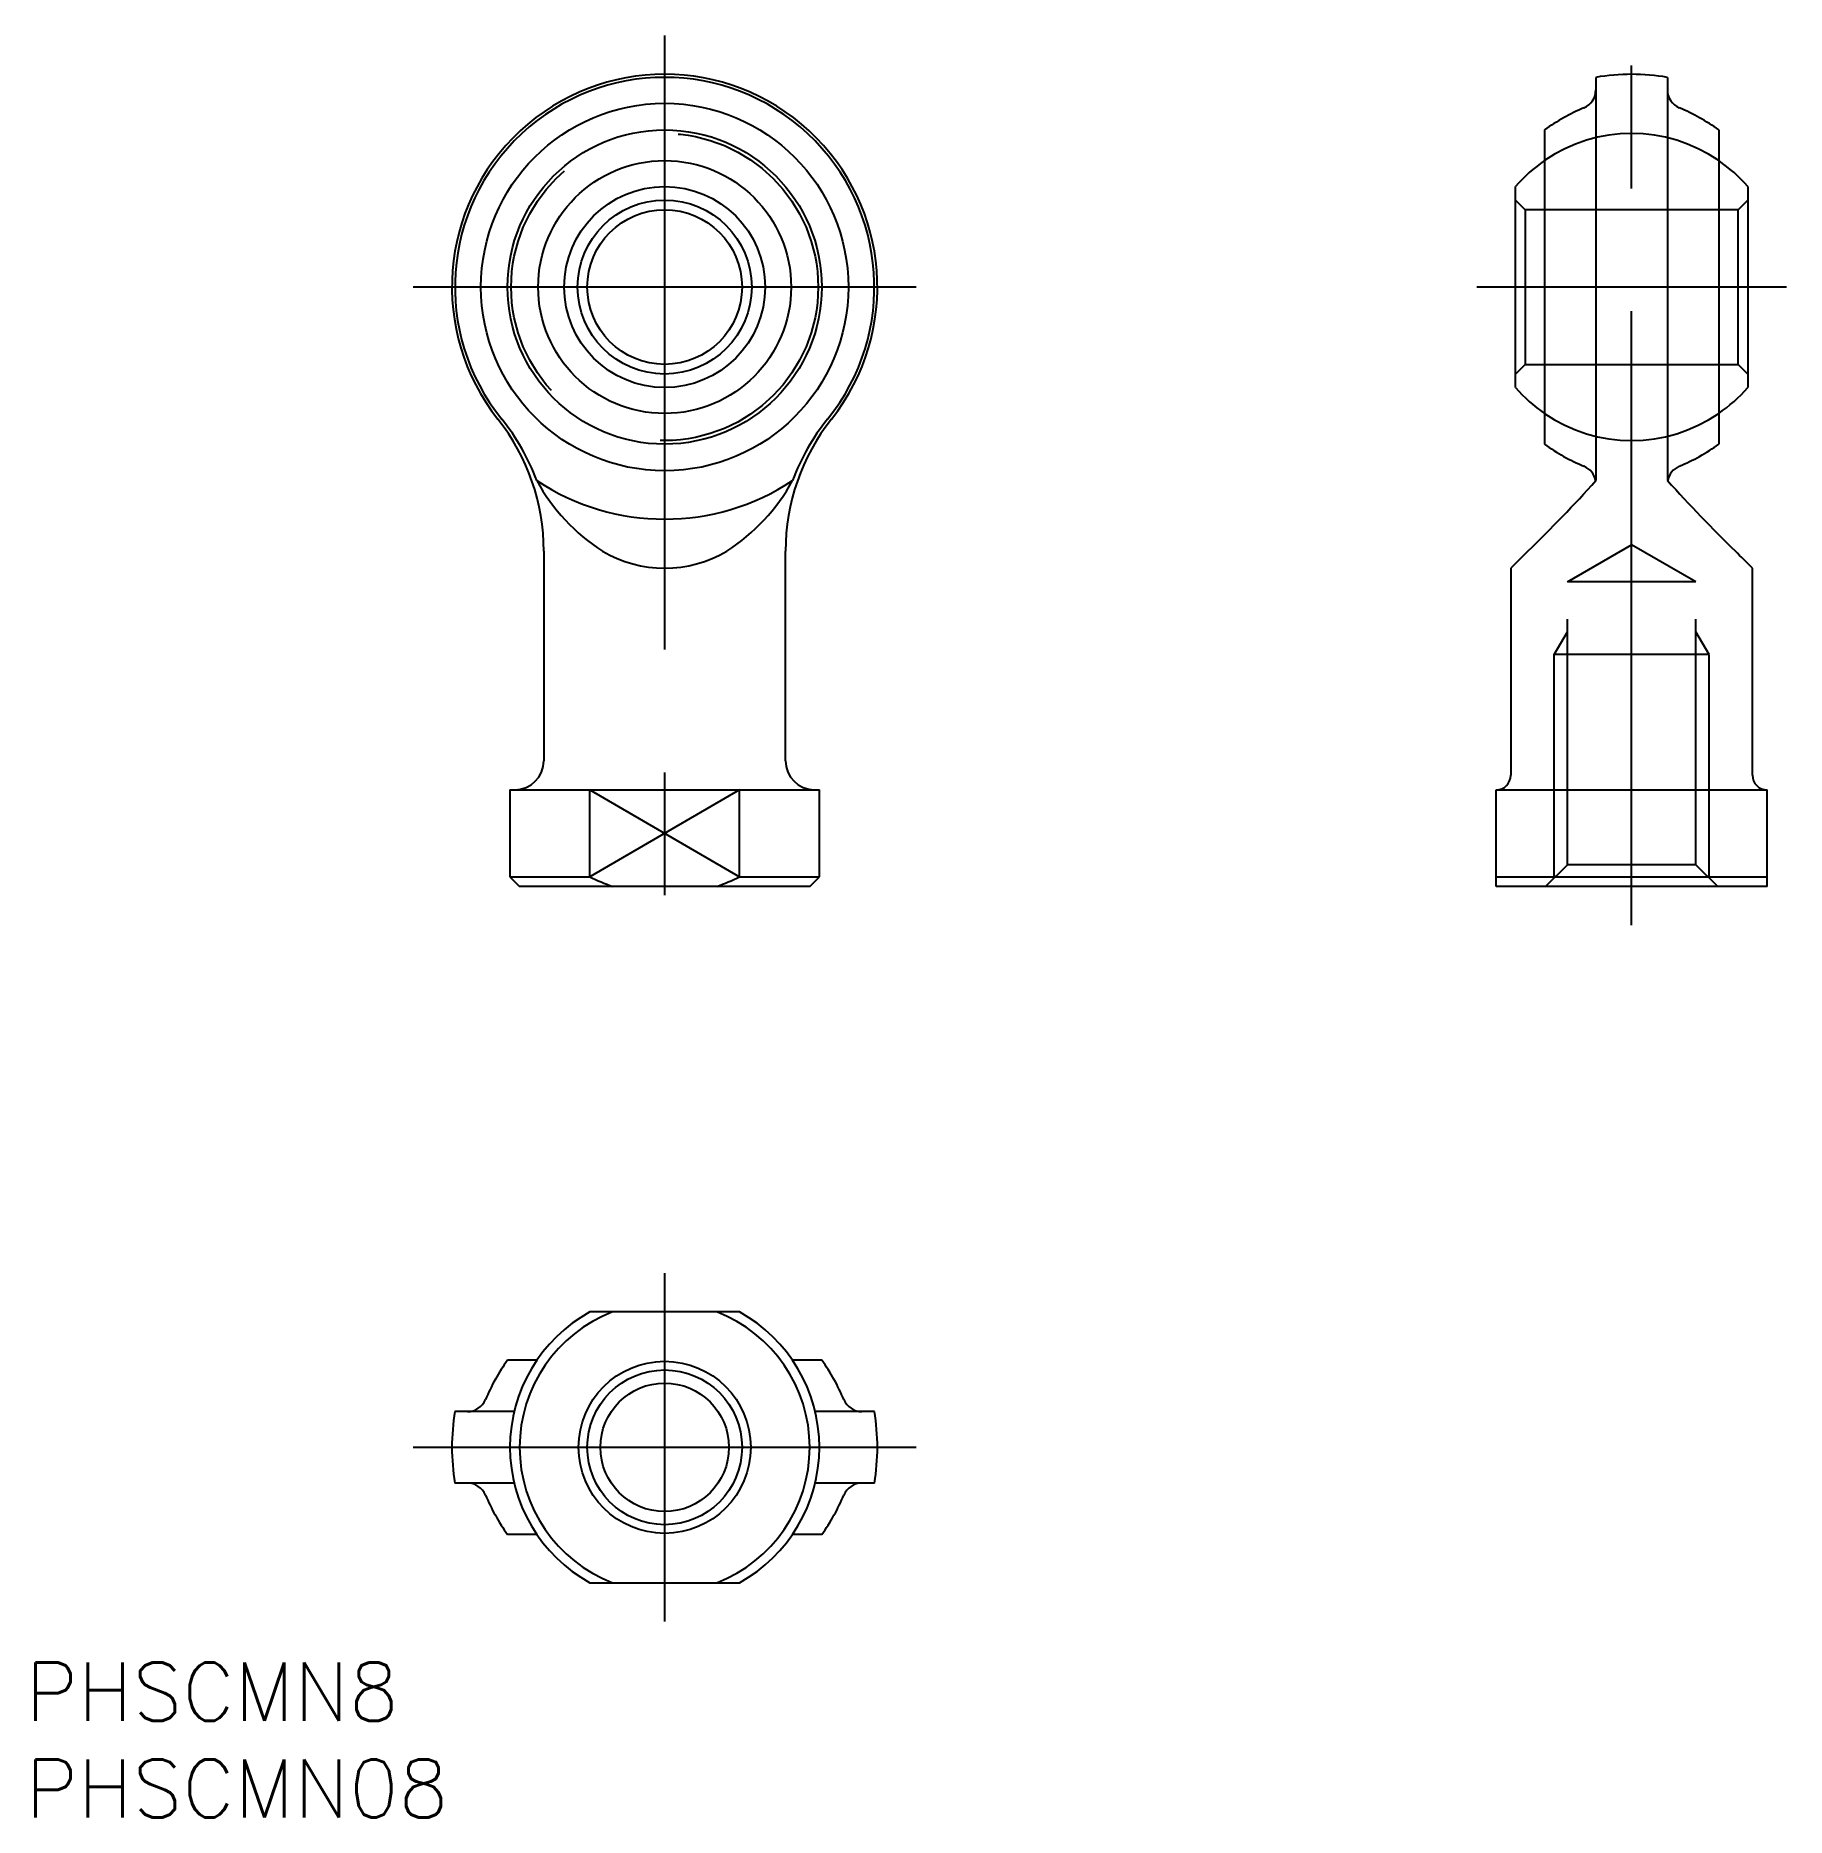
# Model space of a CAD drawing. Extents: x -32.5 to 58, y -19.1 to 73.
import ezdxf

# ---------------------------------------------------------------- set-up
doc = ezdxf.new("R2010")
doc.units = 0
doc.linetypes.add('CENTER', pattern=[50.8, 31.75, -6.35, 6.35, -6.35])
doc.linetypes.add('DASHED', pattern=[19.05, 12.7, -6.35])
doc.layers.get('0').update_dxf_attribs({"linetype": 'CONTINUOUS'})
doc.layers.add('CENTER', color=1, linetype='CENTER')
doc.styles.get("Standard").update_dxf_attribs({"font": 'txt.shx', "height": 3, "bigfont": 'bigfont.shx'})

msp = doc.modelspace()

# ---------------------------------------------------------------- linework, layer by layer
at = {"color": 7, "linetype": 'CONTINUOUS'}
for p, q in [((48.15, 70.843), (48.15, 49.989)), ((51.85, 70.843), (51.85, 49.989)), ((45.5, 68.125), (45.5, 51.875)), ((54.5, 68.125), (54.5, 51.875)), ((44, 54.803), (44, 65.197)), ((56, 65.197), (56, 54.803)), ((-6.25, 46.346), (-6.25, 35.5)), ((6.25, 35.5), (6.25, 46.346)), ((43.75, 45.463), (43.75, 34.75)), ((56.25, 34.75), (56.25, 45.463)), ((-8, 34), (-8, 29.5)), ((-8, 34), (8, 34)), ((-3.873, 29.5), (-3.873, 34)), ((3.873, 29.5), (3.873, 34)), ((8, 29.5), (8, 34)), ((43, 29), (43, 34)), ((43, 34), (57, 34)), ((57, 29), (57, 34)), ((-8, 29.5), (-3.873, 29.5)), ((-8, 29.5), (-7.5, 29)), ((3.873, 29.5), (8, 29.5)), ((7.5, 29), (8, 29.5)), ((43, 29.5), (57, 29.5)), ((7.5, 29), (-7.5, 29)), ((57, 29), (43, 29)), ((3.873, 7), (-3.873, 7)), ((-6.614, 4.5), (-8.125, 4.5)), ((8.125, 4.5), (6.614, 4.5)), ((-7.783, 1.85), (-10.843, 1.85)), ((10.843, 1.85), (7.783, 1.85)), ((-7.783, -1.85), (-10.843, -1.85)), ((10.843, -1.85), (7.783, -1.85)), ((-6.614, -4.5), (-8.125, -4.5)), ((8.125, -4.5), (6.614, -4.5)), ((-3.873, -7), (3.873, -7))]:
    msp.add_line(p, q, dxfattribs=at)
at = {"color": 3, "linetype": 'DASHED'}
for p, q in [((44.5, 64), (44, 64.5)), ((55.5, 64), (56, 64.5)), ((55.5, 64), (44.5, 64)), ((44.5, 64), (44.5, 56)), ((55.5, 56), (55.5, 64)), ((44.5, 56), (44, 55.5)), ((44.5, 56), (55.5, 56)), ((55.5, 56), (56, 55.5)), ((46.676, 44.75), (50, 46.669)), ((53.324, 44.75), (50, 46.669)), ((46.676, 30.125), (46.676, 44.75)), ((53.324, 44.75), (46.676, 44.75)), ((53.324, 30.125), (53.324, 44.75)), ((46, 41), (46.676, 42.172)), ((54, 41), (53.324, 42.172)), ((46, 29.448), (46, 41)), ((54, 41), (46, 41)), ((54, 29.448), (54, 41)), ((46.676, 30.125), (45.551, 29)), ((53.324, 30.125), (46.676, 30.125)), ((53.324, 30.125), (54.449, 29))]:
    msp.add_line(p, q, dxfattribs=at)
at = {"color": 3, "linetype": 'CONTINUOUS'}
for p, q in [((-3.873, 34), (3.873, 29.5)), ((3.873, 34), (-3.873, 29.5))]:
    msp.add_line(p, q, dxfattribs=at)
at = {"color": 7, "linetype": 'CONTINUOUS'}
for centre, radius in [((0, 60), 9.5), ((0, 60), 8.125), ((0, 60), 6.539), ((0, 60), 5.197), ((0, 60), 4.5), ((0, 60), 4), ((0, 0), 4.449), ((0, 0), 3.324)]:
    msp.add_circle(centre, radius, dxfattribs=at)
at = {"color": 3, "linetype": 'DASHED'}
msp.add_circle((0, 60), 7.938, dxfattribs=at)
at = {"color": 3, "linetype": 'CONTINUOUS'}
msp.add_circle((0, 0), 4, dxfattribs=at)
at = {"color": 7, "linetype": 'CONTINUOUS'}
for centre, radius, start, end in [((0, 60), 11, 321.63668, 218.36332), ((50, 60), 11, 80.31788, 99.68212), ((0, 60), 10.843, 320.97833, 219.02167), ((47.15, 70.19), 1, 292.61535, 0), ((52.85, 70.19), 1, 180, 247.38465), ((51.38, 60.036), 10, 112.61535, 126.015), ((48.62, 60.036), 10, 53.985, 67.38465), ((50, 60), 7.938, 124.53636, 139.10455), ((50, 60), 7.938, 40.89545, 55.46364), ((50, 60), 7.938, 220.89545, 235.46364), ((50, 60), 7.938, 304.53636, 319.10455), ((-17.25, 46.346), 11, 0, 38.36332), ((-17.046, 46.174), 11.105, 20.09314, 39.0672), ((17.25, 46.346), 11, 141.63668, 180), ((17.045, 46.175), 11.103, 140.93177, 159.90789), ((51.38, 59.964), 10, 233.985, 247.38465), ((48.62, 59.964), 10, 292.61535, 306.015), ((47.15, 49.81), 1, 9.46519, 67.38465), ((52.85, 49.81), 1, 112.61535, 170.53236), ((0, 60), 12, 236.53439, 303.46561), ((2.215, 54.83), 10.072, 208.72732, 237.3941), ((-2.308, 54.917), 10.195, 302.78208, 331.09651), ((-6.759, 99.391), 73.862, 314.09628, 318.02229), ((109.45, 101.984), 77.596, 222.07222, 225.80921), ((0, 51.748), 6.285, 239.26247, 300.73753), ((256.589, -167.876), 301.354, 134.69469, 134.93287), ((-156.589, -167.876), 301.354, 45.06713, 45.30531), ((-7.75, 35.5), 1.5, 270, 0), ((7.75, 35.5), 1.5, 180, 270), ((43, 34.75), 0.75, 270, 0), ((57, 34.75), 0.75, 180, 270), ((1.435, 40.387), 12.112, 244.00961, 250.07683), ((-1.439, 40.398), 12.124, 289.92633, 295.98723), ((0, 0), 8, 118.95502, 241.04498), ((0, 0), 7.5, 111.03947, 248.96053), ((0, 0), 7.5, 291.03947, 68.96053), ((0, 0), 8, 298.95502, 61.04498), ((-0.036, -1.38), 10, 143.985, 157.38465), ((0.036, -1.38), 10, 22.61535, 36.015), ((0, 0), 11, 170.31788, 189.68212), ((-10.19, 2.85), 1, 270, 337.38465), ((10.19, 2.85), 1, 202.61535, 270), ((0, 0), 11, 350.31788, 9.68212), ((-10.19, -2.85), 1, 22.61535, 90), ((-0.036, 1.38), 10, 202.61535, 216.015), ((0.036, 1.38), 10, 323.985, 337.38465), ((10.19, -2.85), 1, 90, 157.38465)]:
    msp.add_arc(centre, radius, start, end, dxfattribs=at)
at = {"color": 3, "linetype": 'DASHED'}
for start, end in [(55.46364, 124.53636), (235.46364, 304.53636)]:
    msp.add_arc((50, 60), 7.938, start, end, dxfattribs=at)
at = {"layer": 'CENTER', "color": 1, "linetype": 'CENTER'}
for p, q in [((0, 73), (0, 27)), ((50, 27), (50, 73)), ((13, 60), (-13, 60)), ((58, 60), (42, 60)), ((0, 9), (0, -9)), ((-13, 0), (13, 0))]:
    msp.add_line(p, q, dxfattribs=at)

# ---------------------------------------------------------------- texts
at = {"color": 7, "linetype": 'CONTINUOUS'}
for s, p in [('PHSCMN8', (-33.04, -14.135)), ('PHSCMN08', (-33.04, -19.135))]:
    msp.add_text(s, height=3, dxfattribs=at).set_placement(p)

doc.saveas('drawing.dxf')
